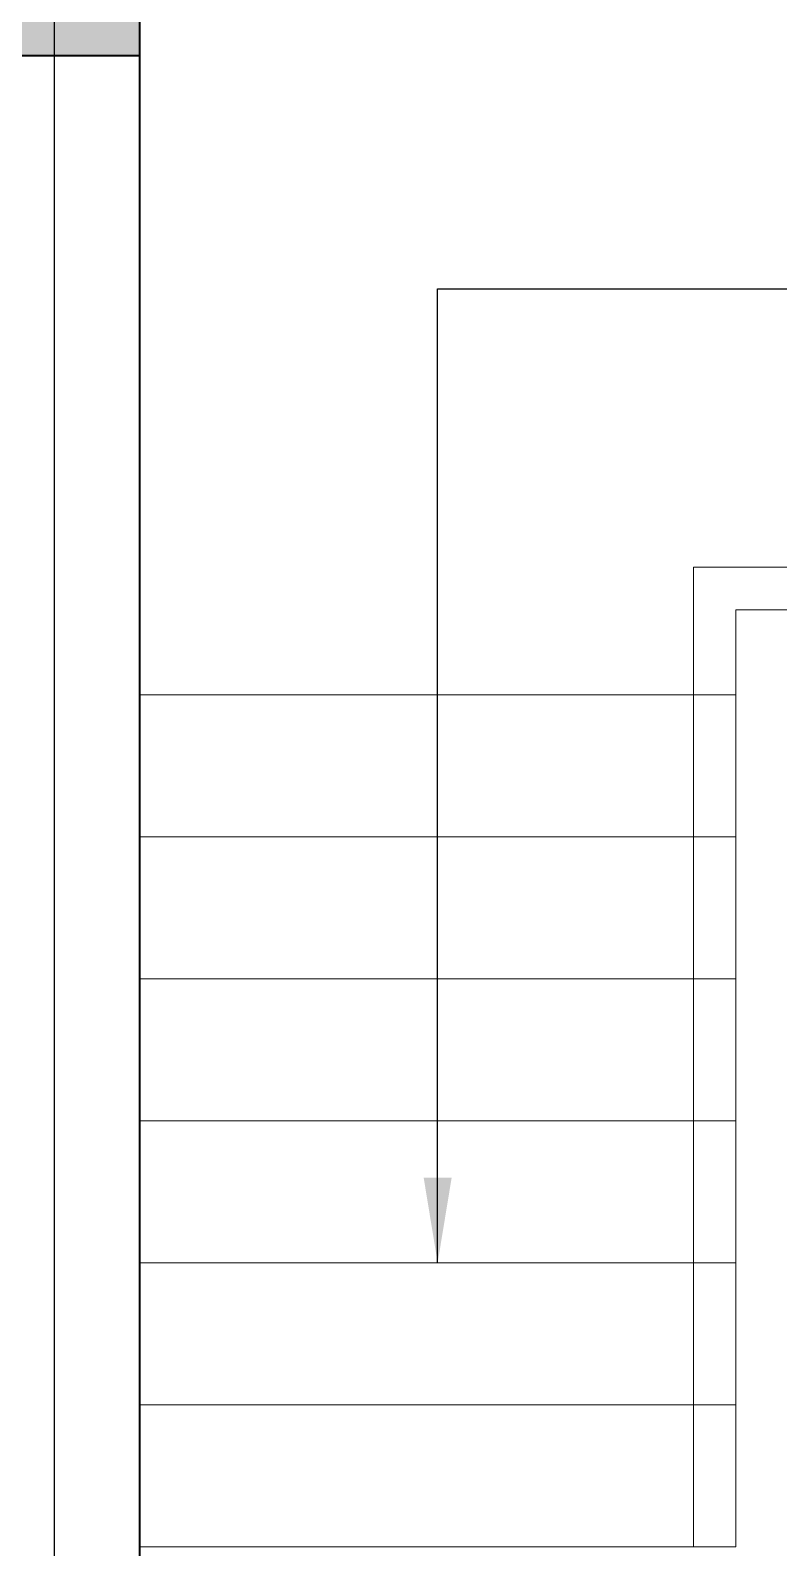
# Model space of a CAD drawing. Header units: feet. Extents: x 28652 to 66086, y -6769 to -640.
# Drawn here: x 48422.5 to 48475.2, y -4918.7 to -4811.8 of the extents above; entities that cross this region are included whole.
import ezdxf

# ---------------------------------------------------------------- set-up
doc = ezdxf.new("R2010")
doc.units = ezdxf.units.FT
doc.header["$LTSCALE"] = 50
doc.header["$MEASUREMENT"] = 0
doc.linetypes.add('CENTER', pattern=[2, 1.25, -0.25, 0.25, -0.25])
doc.layers.add('CL', color=253, linetype='CENTER')
doc.layers.add('Hatch', color=30, linetype='Continuous')
for name, color, linetype, lineweight in [('COLUMN', 145, 'Continuous', 40), ('stair', 140, 'Continuous', 18), ('wall', 6, 'Continuous', 40)]:
    doc.layers.add(name, color=color, linetype=linetype, lineweight=lineweight)
doc.styles.add('dimension', font='arial.ttf')
doc.dimstyles.new('1@100', dxfattribs={"dimscale": 0.1, "dimtxt": 60, "dimasz": 60, "dimexe": 60, "dimexo": 0, "dimgap": 30, "dimtad": 1, "dimdec": 0, "dimzin": 0, "dimdsep": 46, "dimlunit": 4, "dimtxsty": 'dimension', "dimcen": 0, "dimclrd": 256, "dimclre": 256, "dimclrt": 256, "dimadec": 0, "dimazin": 0, "dimtfac": 1, "dimtdec": 0, "dimtix": 1, "dimtofl": 0, "dimtmove": 0, "dimatfit": 3, "dimfxl": 60, "dimfxlon": 1, "dimtfillclr": 256, "dimtolj": 1, "dimtzin": 0, "dimlwd": -1, "dimlwe": -1, "dimarcsym": 0})

# ---------------------------------------------------------------- blocks, each defined once
blk = doc.blocks.new('column')
at = {"layer": 'Hatch'}
h = blk.add_hatch(color=256, dxfattribs=at)
h.dxf.hatch_style = 1
h.paths.add_polyline_path([(5267.64, 489.18), (5279.64, 489.18), (5279.64, 501.18), (5267.64, 501.18)])
at = {"layer": 'COLUMN'}
blk.add_lwpolyline([(5267.64, 501.18), (5279.64, 501.18), (5279.64, 489.18), (5267.64, 489.18)], close=True, dxfattribs=at)

msp = doc.modelspace()

# ---------------------------------------------------------------- linework, layer by layer
at = {"layer": 'CL', "ltscale": 25}
msp.add_line((48424.19, -4669.72), (48424.19, -5253.67), dxfattribs=at)
at = {"layer": 'stair'}
for p, q in [((48469.19, -4849.62), (48507.19, -4849.62)), ((48469.19, -4849.62), (48469.19, -4918.62)), ((48472.19, -4852.62), (48504.19, -4852.62)), ((48472.19, -4852.62), (48472.19, -4918.62)), ((48430.19, -4858.62), (48472.19, -4858.62)), ((48430.19, -4868.62), (48472.19, -4868.62)), ((48430.19, -4878.62), (48472.19, -4878.62)), ((48430.19, -4888.62), (48472.19, -4888.62)), ((48430.19, -4898.62), (48472.19, -4898.62)), ((48430.19, -4908.62), (48472.19, -4908.62)), ((48430.19, -4918.62), (48472.19, -4918.62))]:
    msp.add_line(p, q, dxfattribs=at)
at = {"layer": 'wall'}
msp.add_line((48430.19, -4810.62), (48430.19, -4920.14), dxfattribs=at)

# ---------------------------------------------------------------- block references
msp.add_blockref('column', (43150.55, -5302.8))

# ---------------------------------------------------------------- leaders
msp.add_leader([(48451.19, -4898.62), (48451.19, -4830.02), (48524.02, -4830.02)], dimstyle='1@100', override={"dimgap": 30, "dimtad": 0})

doc.saveas('drawing.dxf')
